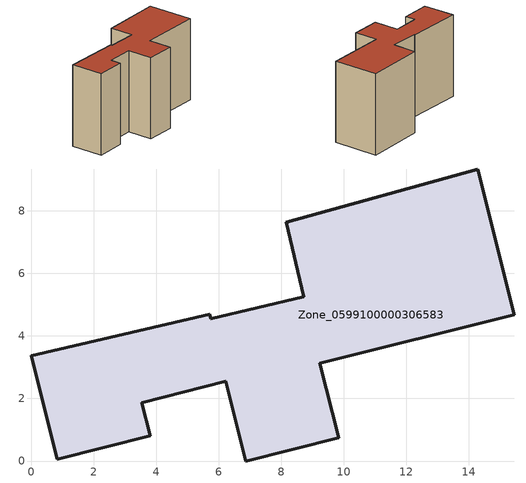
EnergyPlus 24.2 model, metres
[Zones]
Zone_0599100000306583
 floor ground (C_G): 9.23,3.13 9.83,0.75 6.87,0 6.22,2.55 3.53,1.87 3.8,0.81 0.83,0.05 0,3.36 5.71,4.7 5.74,4.55 8.72,5.25 8.16,7.64 14.28,9.34 15.45,4.68 z0
 wall outside (C_F): 5.71,4.7 0,3.36 0.83,0.05 3.8,0.81 3.53,1.87 6.22,2.55 6.87,0 9.83,0.75 9.23,3.13 15.45,4.68 14.28,9.34 8.16,7.64 8.72,5.25 5.74,4.55 5.71,4.7 z0:8.51
 roof outside (C_R): 15.45,4.68 14.28,9.34 8.16,7.64 8.72,5.25 5.74,4.55 5.71,4.7 0,3.36 0.83,0.05 3.8,0.81 3.53,1.87 6.22,2.55 6.87,0 9.83,0.75 9.23,3.13 z8.51
[BUILDING]
Pand.0599100000306583: North Axis=0; Terrain=City; Loads Convergence Tolerance Value=0.04; Temperature Convergence Tolerance Value=0.4; Solar Distribution=FullExterior; Maximum Number of Warmup Days=25; Minimum Number of Warmup Days=1
[Site:Location]
Rotterdam.The.Hague.AP_ZH_NLD Design_Conditions: Latitude=51.96; Longitude=4.45; Time Zone=1; Elevation=-4.5
[SITE:GROUNDTEMPERATURE:BUILDINGSURFACE]
18, 18, 18, 18, 18, 18, 18, 18, 18, 18, 18, 18
[MATERIAL] Thermal Absorptance=0.9; Solar Absorptance=0.7; Visible Absorptance=0.7
Name | Roughness | Thickness | Conductivity | Density | Specific Heat
G.TI.1965-1974 | MediumSmooth | 0.15 | 0.882353 | 540 | 1210
F.TI.1965-1974 | Rough | 0.3 | 0.697674 | 1920 | 840
R.TI.1965-1974 | MediumRough | 0.2 | 0.232558 | 1500 | 1000
[CONSTRUCTION]
C_G: G.TI.1965-1974
C_F: F.TI.1965-1974
C_R: R.TI.1965-1974
[ZONE]
Zone_0599100000306583: Type=1; Multiplier=1; Ceiling Height=Autocalculate; Volume=Autocalculate; Floor Area=autocalculate; Part of Total Floor Area=Yes
[ZONEINFILTRATION:DESIGNFLOWRATE]
Infil_Zone_0599100000306583: Zone or ZoneList or Space or SpaceList=Zone_0599100000306583; Schedule=AlwaysOn; Design Flow Rate Calculation Method=Flow/Area; Flow Rate per Floor Area=0.003; Constant Term Coefficient=1; Temperature Term Coefficient=0; Velocity Term Coefficient=0; Velocity Squared Term Coefficient=0
[HVACTEMPLATE:ZONE:IDEALLOADSAIRSYSTEM]
Zone_0599100000306583: Maximum Heating Supply Air Temperature=50; Minimum Cooling Supply Air Temperature=13; Maximum Heating Supply Air Humidity Ratio=0.0156; Minimum Cooling Supply Air Humidity Ratio=0.0077; Heating Limit=NoLimit; Cooling Limit=NoLimit; Dehumidification Control Type=ConstantSensibleHeatRatio; Cooling Sensible Heat Ratio=0.7; Dehumidification Setpoint=60; Humidification Control Type=None; Humidification Setpoint=30; Outdoor Air Method=None; Outdoor Air Flow Rate per Person=0.00944; Outdoor Air Flow Rate per Zone Floor Area=0; Outdoor Air Flow Rate per Zone=0; Demand Controlled Ventilation Type=None; Outdoor Air Economizer Type=NoEconomizer; Heat Recovery Type=None; Sensible Heat Recovery Effectiveness=0.7; Latent Heat Recovery Effectiveness=0.65
[ZONECONTROL:THERMOSTAT]
ThermostatControl_Zone_0599100000306583: Zone or ZoneList=Zone_0599100000306583; Control Type Schedule=DualSetpointControlType; Control 1=Thermostat_Zone_0599100000306583; Temperature Difference Between Cutout And Setpoint=0
[THERMOSTATSETPOINT:DUALSETPOINT]
Thermostat_Zone_0599100000306583: Heating Setpoint Temperature Schedule=HeatingSetpoint_Zone_0599100000306583; Cooling Setpoint Temperature Schedule=CoolingSetpoint_Zone_0599100000306583
[SCHEDULE:COMPACT]
HeatingSetpoint_Zone_0599100000306583: Through: 12/31, For: AllDays, Until: 24:00, 21
CoolingSetpoint_Zone_0599100000306583: Through: 12/31, For: AllDays, Until: 24:00, 24
DualSetpointControlType: Through: 12/31, For: AllDays, Until: 24:00, 4
AlwaysOn: Through: 12/31, For: AllDays, Until: 24:00, 1
